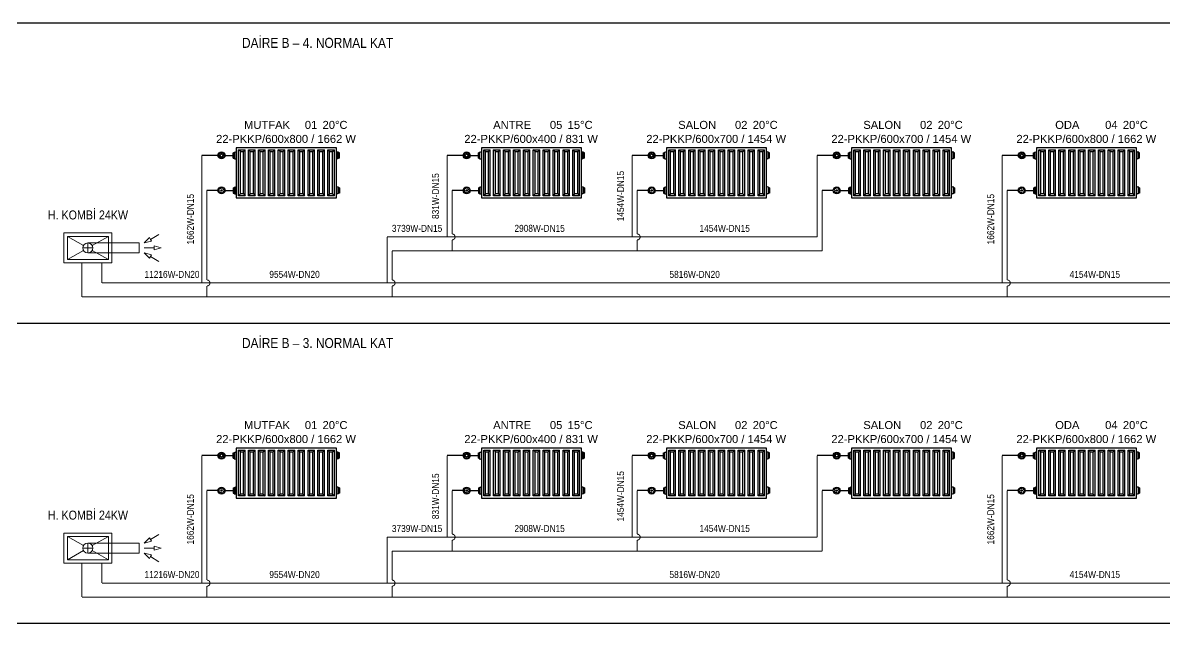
# Model space of a CAD drawing. Header units: centimetres. Extents: x -61 to 10101, y -10239 to 1521.
# Drawn here: x 3151 to 4292, y -3000 to -2400 of the extents above; entities that cross this region are included whole.
import ezdxf
from ezdxf.enums import TextEntityAlignment as Align

# ---------------------------------------------------------------- set-up
doc = ezdxf.new("R2010")
doc.units = ezdxf.units.CM
doc.linetypes.add('DASHED', pattern=[1.524, 1.27, -0.254])
doc.linetypes.add('ISITMA DONUS HATTI', pattern=[1.66, 1.57, -0.02, -0.07])
for name, color, linetype in [('MTY-ISITMA-DONUS-BORU', 30, 'ISITMA DONUS HATTI'), ('MTY-ISITMA-GIDIS-BORU', 10, 'Continuous'), ('MTY-RADYATÖR', 2, 'Continuous'), ('MTY-TEFRIS', 15, 'Continuous'), ('ROTAS-CIHAZ', 135, 'Continuous'), ('ROTAS-ISITMA-CAP', 41, 'Continuous'), ('ROTAS-ISITMA-DONUS', 30, 'DASHED'), ('ROTAS-ISITMA-GIDIS', 10, 'Continuous'), ('ROTAS-KAT-BANDI', 8, 'Continuous'), ('ROTAS-MASKE', 7, 'Continuous'), ('ROTAS-RADYATOR', 2, 'Continuous'), ('ROTAS-YAZI', 7, 'Continuous')]:
    doc.layers.add(name, color=color, linetype=linetype)
doc.styles.add('MTYCAPLT', font='arial.ttf', dxfattribs={"width": 0.65, "height": 1})
doc.styles.add('ROTAS', font='arial.ttf')

# ---------------------------------------------------------------- blocks, each defined once
blk = doc.blocks.new('MTY-KOMBİ')
at = {"layer": 'MTY-TEFRIS', "color": 1, "lineweight": 20, "ltscale": 40}
for p, q in [((19.5, 17.5), (3.4, 26.6)), ((44.4, 26.6), (28.2, 17.5)), ((19.5, 12.5), (3.4, 3.4)), ((18.9, 15), (28.9, 15)), ((23.9, 20), (23.9, 10)), ((44.4, 3.4), (28.2, 12.5))]:
    blk.add_line(p, q, dxfattribs=at)
at = {"layer": 'MTY-TEFRIS', "color": 7, "lineweight": 20, "ltscale": 40}
for p, q in [((85.4, 25.3), (80.3, 20)), ((86.4, 23.6), (85.4, 25.3)), ((95, 28.6), (86.4, 23.6)), ((86.4, 23.6), (87.4, 21.8)), ((23.9, 20), (75.3, 20)), ((75.3, 20), (75.3, 10)), ((87.4, 21.8), (80.3, 20)), ((80.3, 15), (90.3, 15)), ((90.3, 15), (90.3, 17)), ((90.3, 17), (97.3, 15)), ((90.3, 15), (90.3, 13)), ((90.3, 13), (97.3, 15)), ((23.9, 10), (75.3, 10)), ((87.4, 8.2), (80.3, 10)), ((85.4, 4.7), (80.3, 10)), ((86.4, 6.5), (85.4, 4.7)), ((86.4, 6.5), (87.4, 8.2)), ((95, 1.4), (86.4, 6.5))]:
    blk.add_line(p, q, dxfattribs=at)
blk.add_lwpolyline([(0, 0), (47.8, 0), (47.8, 30), (0, 30)], close=True, dxfattribs=at)
at = {"layer": 'MTY-TEFRIS', "color": 1, "lineweight": 20, "ltscale": 40}
blk.add_lwpolyline([(3.4, 3.4), (44.4, 3.4), (44.4, 26.6), (3.4, 26.6)], close=True, dxfattribs=at)
at = {"layer": 'MTY-TEFRIS', "color": 7, "lineweight": 20, "ltscale": 40}
blk.add_circle((23.9, 15), 5, dxfattribs=at)
blk = doc.blocks.new('MTY-RADYATOR KOLON')
at = {"layer": 'MTY-ISITMA-DONUS-BORU'}
for p, q in [((11, 22.5), (0, 22.5)), ((17.9, 22.5), (26.3, 22.5))]:
    blk.add_line(p, q, dxfattribs=at)
at = {"layer": 'MTY-ISITMA-GIDIS-BORU'}
for p, q in [((11, 57.5), (-5, 57.5)), ((17.9, 57.5), (26.3, 57.5))]:
    blk.add_line(p, q, dxfattribs=at)
at = {"layer": 'MTY-RADYATÖR', "color": 15}
for p, q in [((11.7, 57.5), (12.5, 57.5)), ((12.3, 58.4), (11.9, 58.5)), ((12.8, 59.1), (12.5, 59.4)), ((13.4, 60), (13.6, 59.6)), ((14.5, 60.2), (14.5, 59.4)), ((15.5, 60), (15.3, 59.6)), ((16.1, 59.1), (16.4, 59.4)), ((17.2, 57.5), (16.4, 57.5)), ((16.6, 58.4), (17, 58.5)), ((26.3, 60.2), (27.2, 60.2)), ((26.3, 58.8), (26.3, 60.2)), ((26.3, 58.8), (27.2, 58.8)), ((26.3, 56.2), (26.3, 58.8)), ((27.2, 60.2), (27.2, 60.7)), ((27.2, 60.7), (27.8, 60.7)), ((27.2, 58.8), (27.2, 60.2)), ((27.2, 56.2), (27.2, 58.8)), ((27.8, 60.9), (28.8, 61)), ((27.8, 60.7), (27.8, 60.9)), ((27.8, 54.3), (27.8, 60.7)), ((31.6, 17.2), (31.6, 63)), ((31.6, 63), (38.2, 63)), ((33.4, 61.3), (31.6, 63)), ((33.4, 19), (33.4, 61.3)), ((33.4, 61.3), (36.5, 61.3)), ((36.5, 61.3), (38.2, 63)), ((36.5, 19), (36.5, 61.3)), ((38.2, 17.2), (38.2, 63)), ((41.5, 17.2), (41.5, 63)), ((43.3, 61.3), (41.5, 63)), ((41.5, 63), (48.1, 63)), ((43.3, 19), (43.3, 61.3)), ((43.3, 61.3), (46.4, 61.3)), ((46.4, 61.3), (48.1, 63)), ((46.4, 19), (46.4, 61.3)), ((48.1, 17.2), (48.1, 63)), ((51.5, 17.2), (51.5, 63)), ((53.2, 61.3), (51.5, 63)), ((51.5, 63), (58, 63)), ((53.2, 19), (53.2, 61.3)), ((53.2, 61.3), (56.3, 61.3)), ((56.3, 61.3), (58, 63)), ((56.3, 19), (56.3, 61.3)), ((58, 17.2), (58, 63)), ((61.4, 17.2), (61.4, 63)), ((61.4, 63), (67.9, 63)), ((63.1, 61.3), (61.4, 63)), ((63.1, 19), (63.1, 61.3)), ((63.1, 61.3), (66.2, 61.3)), ((66.2, 61.3), (67.9, 63)), ((66.2, 19), (66.2, 61.3)), ((67.9, 17.2), (67.9, 63)), ((71.3, 17.2), (71.3, 63)), ((71.3, 63), (77.8, 63)), ((73, 61.3), (71.3, 63)), ((73, 19), (73, 61.3)), ((73, 61.3), (76.1, 61.3)), ((76.1, 61.3), (77.8, 63)), ((76.1, 19), (76.1, 61.3)), ((77.8, 17.2), (77.8, 63)), ((81.2, 17.2), (81.2, 63)), ((81.2, 63), (87.7, 63)), ((82.9, 61.3), (81.2, 63)), ((82.9, 19), (82.9, 61.3)), ((82.9, 61.3), (86, 61.3)), ((86, 61.3), (87.7, 63)), ((86, 19), (86, 61.3)), ((87.7, 17.2), (87.7, 63)), ((91.1, 17.2), (91.1, 63)), ((91.1, 63), (97.6, 63)), ((92.8, 61.3), (91.1, 63)), ((92.8, 19), (92.8, 61.3)), ((92.8, 61.3), (95.9, 61.3)), ((95.9, 61.3), (97.6, 63)), ((95.9, 19), (95.9, 61.3)), ((97.6, 17.2), (97.6, 63)), ((101, 17.2), (101, 63)), ((101, 63), (107.5, 63)), ((102.7, 61.3), (101, 63)), ((102.7, 19), (102.7, 61.3)), ((102.7, 61.3), (105.8, 61.3)), ((105.8, 61.3), (107.5, 63)), ((105.8, 19), (105.8, 61.3)), ((107.5, 17.2), (107.5, 63)), ((110.9, 17.2), (110.9, 63)), ((110.9, 63), (117.4, 63)), ((112.6, 61.3), (110.9, 63)), ((112.6, 19), (112.6, 61.3)), ((112.6, 61.3), (115.7, 61.3)), ((115.7, 61.3), (117.4, 63)), ((115.7, 19), (115.7, 61.3)), ((117.4, 17.2), (117.4, 63)), ((120.8, 17.2), (120.8, 63)), ((120.8, 63), (127.3, 63)), ((122.5, 61.3), (120.8, 63)), ((122.5, 19), (122.5, 61.3)), ((122.5, 61.3), (125.6, 61.3)), ((125.6, 61.3), (127.3, 63)), ((125.6, 19), (125.6, 61.3)), ((127.3, 17.2), (127.3, 63)), ((130.8, 60.9), (129.8, 61)), ((130.8, 60.7), (130.8, 60.9)), ((130.8, 54.3), (130.8, 60.7)), ((131.4, 60.7), (130.8, 60.7)), ((131.4, 60.2), (131.4, 60.7)), ((132.3, 60.2), (131.4, 60.2)), ((131.4, 58.8), (131.4, 60.2)), ((132.3, 58.8), (131.4, 58.8)), ((131.4, 56.2), (131.4, 58.8)), ((132.3, 58.8), (132.3, 60.2)), ((132.3, 56.2), (132.3, 58.8)), ((12.3, 56.6), (11.9, 56.5)), ((12.8, 55.9), (12.5, 55.6)), ((13.4, 55), (13.6, 55.4)), ((14.5, 54.8), (14.5, 55.6)), ((15.5, 55), (15.3, 55.4)), ((16.1, 55.9), (16.4, 55.6)), ((16.6, 56.6), (17, 56.5)), ((26.3, 56.2), (27.2, 56.2)), ((26.3, 54.8), (26.3, 56.2)), ((26.3, 54.8), (27.2, 54.8)), ((27.2, 54.8), (27.2, 56.2)), ((27.2, 54.3), (27.2, 54.8)), ((27.2, 54.3), (27.8, 54.3)), ((27.8, 54.1), (27.8, 54.3)), ((27.8, 54.1), (28.8, 54)), ((130.8, 54.1), (129.8, 54)), ((131.4, 54.3), (130.8, 54.3)), ((130.8, 54.1), (130.8, 54.3)), ((132.3, 56.2), (131.4, 56.2)), ((131.4, 54.8), (131.4, 56.2)), ((132.3, 54.8), (131.4, 54.8)), ((131.4, 54.3), (131.4, 54.8)), ((132.3, 54.8), (132.3, 56.2)), ((26.3, 25.2), (27.2, 25.2)), ((26.3, 25.2), (26.3, 23.8)), ((26.3, 23.8), (27.2, 23.8)), ((26.3, 23.8), (26.3, 21.2)), ((27.2, 25.7), (27.8, 25.7)), ((27.2, 25.7), (27.2, 25.2)), ((27.2, 25.2), (27.2, 23.8)), ((27.2, 23.8), (27.2, 21.2)), ((27.8, 25.9), (28.8, 26)), ((27.8, 25.9), (27.8, 25.7)), ((27.8, 25.7), (27.8, 19.3)), ((130.8, 25.9), (129.8, 26)), ((130.8, 25.9), (130.8, 25.7)), ((130.8, 25.7), (130.8, 19.3)), ((131.4, 25.7), (130.8, 25.7)), ((131.4, 25.7), (131.4, 25.2)), ((132.3, 25.2), (131.4, 25.2)), ((131.4, 25.2), (131.4, 23.8)), ((132.3, 23.8), (131.4, 23.8)), ((131.4, 23.8), (131.4, 21.2)), ((132.3, 25.2), (132.3, 23.8)), ((132.3, 23.8), (132.3, 21.2)), ((15.2, 22.5), (13.8, 22.5)), ((26.3, 21.2), (27.2, 21.2)), ((26.3, 21.2), (26.3, 19.8)), ((26.3, 19.8), (27.2, 19.8)), ((27.2, 21.2), (27.2, 19.8)), ((27.2, 19.8), (27.2, 19.3)), ((27.2, 19.3), (27.8, 19.3)), ((27.8, 19.3), (27.8, 19.1)), ((27.8, 19.1), (28.8, 19)), ((33.4, 19), (31.6, 17.2)), ((38.2, 17.2), (31.6, 17.2)), ((36.5, 19), (33.4, 19)), ((36.5, 19), (38.2, 17.2)), ((43.3, 19), (41.5, 17.2)), ((48.1, 17.2), (41.5, 17.2)), ((46.4, 19), (43.3, 19)), ((46.4, 19), (48.1, 17.2)), ((53.2, 19), (51.5, 17.2)), ((58, 17.2), (51.5, 17.2)), ((56.3, 19), (53.2, 19)), ((56.3, 19), (58, 17.2)), ((63.1, 19), (61.4, 17.2)), ((67.9, 17.2), (61.4, 17.2)), ((66.2, 19), (63.1, 19)), ((66.2, 19), (67.9, 17.2)), ((73, 19), (71.3, 17.2)), ((77.8, 17.2), (71.3, 17.2)), ((76.1, 19), (73, 19)), ((76.1, 19), (77.8, 17.2)), ((82.9, 19), (81.2, 17.2)), ((87.7, 17.2), (81.2, 17.2)), ((86, 19), (82.9, 19)), ((86, 19), (87.7, 17.2)), ((92.8, 19), (91.1, 17.2)), ((97.6, 17.2), (91.1, 17.2)), ((95.9, 19), (92.8, 19)), ((95.9, 19), (97.6, 17.2)), ((102.7, 19), (101, 17.2)), ((107.5, 17.2), (101, 17.2)), ((105.8, 19), (102.7, 19)), ((105.8, 19), (107.5, 17.2)), ((112.6, 19), (110.9, 17.2)), ((117.4, 17.2), (110.9, 17.2)), ((115.7, 19), (112.6, 19)), ((115.7, 19), (117.4, 17.2)), ((122.5, 19), (120.8, 17.2)), ((127.3, 17.2), (120.8, 17.2)), ((125.6, 19), (122.5, 19)), ((125.6, 19), (127.3, 17.2)), ((130.8, 19.1), (129.8, 19)), ((130.8, 19.3), (130.8, 19.1)), ((131.4, 19.3), (130.8, 19.3)), ((132.3, 21.2), (131.4, 21.2)), ((131.4, 21.2), (131.4, 19.8)), ((132.3, 19.8), (131.4, 19.8)), ((131.4, 19.8), (131.4, 19.3)), ((132.3, 21.2), (132.3, 19.8))]:
    blk.add_line(p, q, dxfattribs=at)
blk.add_lwpolyline([(129.3, 65), (29.3, 65), (29.3, 15), (129.3, 15)], close=True, dxfattribs=at)
for centre, radius in [((14.5, 57.5), 3.45), ((14.5, 57.5), 2.72), ((14.5, 57.5), 1.41), ((14.5, 22.5), 3.45), ((14.5, 22.5), 0.697)]:
    blk.add_circle(centre, radius, dxfattribs=at)
for centre, radius, start, end in [((28.7, 61.6), 0.575, 274, 350), ((129.8, 61.6), 0.575, 190, 266), ((28.7, 53.4), 0.575, 10, 86), ((129.8, 53.4), 0.575, 94, 170), ((12.6, 23.9), 0.622, 108, 180), ((10.3, 22.5), 2.15, 320.2532, 39.7468), ((12.5, 28.5), 4.01, 267.9571, 308.0429), ((15.2, 24.7), 0.622, 36, 108), ((18.5, 25.4), 2.8, 186.5365, 245.4635), ((16.8, 22.5), 0.622, 324, 36), ((28.7, 26.6), 0.575, 274, 350), ((129.8, 26.6), 0.575, 190, 266), ((12.6, 21.1), 0.622, 180, 252), ((13.1, 18.2), 2.44, 37.6114, 106.3886), ((15.2, 20.3), 0.622, 252, 324), ((18.3, 19.7), 2.6, 112.1116, 175.8884), ((28.7, 18.4), 0.575, 10, 86), ((129.8, 18.4), 0.575, 94, 170)]:
    blk.add_arc(centre, radius, start, end, dxfattribs=at)
at = {"layer": 'MTY-RADYATÖR', "color": 2, "style": 'MTYCAPLT', "width": 0.65}
for tag, p, height in [('MAHAL_001', (63.5, 86), 10), ('RAD_001', (69.6, 72.5), 10), ('NO_001', (33.9, 42.2), 15), ('DERECE_001', (86.3, 32.4), 10)]:
    blk.add_attdef(tag, p, '', height=height, dxfattribs=at)

msp = doc.modelspace()

# ---------------------------------------------------------------- linework, layer by layer
at = {"layer": 'ROTAS-ISITMA-DONUS', "ltscale": 12, "const_width": 1}
for points in [[(3335, -2674), (3335, -2663, 1), (3335, -2657), (3335, -2567.5)], [(3580, -2628), (3580, -2617, 1), (3580, -2611), (3580, -2567.5)], [(3765, -2628), (3765, -2617, 1), (3765, -2611), (3765, -2567.5)], [(4135, -2674), (4135, -2663, 1), (4135, -2657), (4135, -2567.5)], [(3520, -2674), (3520, -2663, 1), (3520, -2657), (3520, -2628)], [(3335, -2974), (3335, -2963, 1), (3335, -2957), (3335, -2867.5)], [(3580, -2928), (3580, -2917, 1), (3580, -2911), (3580, -2867.5)], [(3765, -2928), (3765, -2917, 1), (3765, -2911), (3765, -2867.5)], [(4135, -2974), (4135, -2963, 1), (4135, -2957), (4135, -2867.5)], [(3520, -2974), (3520, -2963, 1), (3520, -2957), (3520, -2928)]]:
    msp.add_lwpolyline(points, format="xyb", dxfattribs=at)
for points in [[(3950, -2628), (3950, -2567.5)], [(3520, -2628), (3950, -2628)], [(3210, -2640), (3210, -2674)], [(3210, -2674), (3270, -2674)], [(3270, -2674), (4690, -2674)], [(3950, -2928), (3950, -2867.5)], [(3520, -2928), (3950, -2928)], [(3210, -2940), (3210, -2974)], [(3210, -2974), (3270, -2974)], [(3270, -2974), (4690, -2974)]]:
    msp.add_lwpolyline(points, dxfattribs=at)
at = {"layer": 'ROTAS-ISITMA-GIDIS', "const_width": 1}
for points in [[(3330, -2660), (3330, -2532.5)], [(3575, -2614), (3575, -2532.5)], [(3760, -2614), (3760, -2532.5)], [(3945, -2614), (3945, -2532.5)], [(4130, -2660), (4130, -2532.5)], [(3515, -2660), (3515, -2614)], [(3515, -2614), (3945, -2614)], [(3230, -2640), (3230, -2660)], [(3230, -2660), (3270, -2660)], [(3270, -2660), (4685, -2660)], [(3330, -2960), (3330, -2832.5)], [(3575, -2914), (3575, -2832.5)], [(3760, -2914), (3760, -2832.5)], [(3945, -2914), (3945, -2832.5)], [(4130, -2960), (4130, -2832.5)], [(3515, -2960), (3515, -2914)], [(3515, -2914), (3945, -2914)], [(3230, -2940), (3230, -2960)], [(3230, -2960), (3270, -2960)], [(3270, -2960), (4685, -2960)]]:
    msp.add_lwpolyline(points, dxfattribs=at)
at = {"layer": 'ROTAS-KAT-BANDI'}
for points in [[(0, -2400), (5400, -2400)], [(0, -2700), (5400, -2700)], [(0, -3000), (5400, -3000)]]:
    msp.add_lwpolyline(points, dxfattribs=at)

# ---------------------------------------------------------------- block references
at = {"layer": 'ROTAS-CIHAZ'}
for p in [(3192, -2640), (3192, -2940)]:
    msp.add_blockref('MTY-KOMBİ', p, dxfattribs=at)

# ---------------------------------------------------------------- wipeouts: each hides what was drawn before it
for points in [[(3367.5, -2430.5), (3489.8, -2430.5), (3489.8, -2415.5), (3367.5, -2415.5)], [(3352.4, -2522), (3471.6, -2522), (3471.6, -2510), (3352.4, -2510)], [(3599.8, -2522), (3714.2, -2522), (3714.2, -2510), (3599.8, -2510)], [(3782.4, -2522), (3901.6, -2522), (3901.6, -2510), (3782.4, -2510)], [(3967.4, -2522), (4086.6, -2522), (4086.6, -2510), (3967.4, -2510)], [(4152.4, -2522), (4271.6, -2522), (4271.6, -2510), (4152.4, -2510)], [(3181.7, -2598.8), (3245.8, -2598.8), (3245.8, -2585.2), (3181.7, -2585.2)], [(3367.5, -2730.5), (3489.8, -2730.5), (3489.8, -2715.5), (3367.5, -2715.5)], [(3352.4, -2822), (3471.6, -2822), (3471.6, -2810), (3352.4, -2810)], [(3599.8, -2822), (3714.2, -2822), (3714.2, -2810), (3599.8, -2810)], [(3782.4, -2822), (3901.6, -2822), (3901.6, -2810), (3782.4, -2810)], [(3967.4, -2822), (4086.6, -2822), (4086.6, -2810), (3967.4, -2810)], [(4152.4, -2822), (4271.6, -2822), (4271.6, -2810), (4152.4, -2810)], [(3181.7, -2898.8), (3245.8, -2898.8), (3245.8, -2885.2), (3181.7, -2885.2)]]:
    msp.add_wipeout(points).dxf.layer = 'ROTAS-MASKE'

# ---------------------------------------------------------------- next in the draw order: texts
at = {"layer": 'ROTAS-CIHAZ', "style": 'ROTAS', "width": 0.85}
for p in [(3216, -2592), (3216, -2892)]:
    msp.add_text('H. KOMBİ 24KW', height=9, dxfattribs=at).set_placement(p, align=Align.MIDDLE_CENTER)
at = {"layer": 'ROTAS-YAZI', "style": 'ROTAS', "width": 0.85}
for s, p in [('DAİRE B – 4. NORMAL KAT', (3370, -2428)), ('DAİRE B – 3. NORMAL KAT', (3370, -2728))]:
    msp.add_text(s, height=10, dxfattribs=at).set_placement(p, align=Align.BOTTOM_LEFT)

# ---------------------------------------------------------------- next in the draw order: wipeouts: each hides what was drawn before it
for points in [[(3376.6, -2508), (3409.4, -2508), (3409.4, -2496), (3376.6, -2496)], [(3430.2, -2508), (3443.8, -2508), (3443.8, -2496), (3430.2, -2496)], [(3624, -2508), (3652, -2508), (3652, -2496), (3624, -2496)], [(3675.2, -2508), (3688.8, -2508), (3688.8, -2496), (3675.2, -2496)], [(3809, -2508), (3837, -2508), (3837, -2496), (3809, -2496)], [(3860.2, -2508), (3873.8, -2508), (3873.8, -2496), (3860.2, -2496)], [(3994, -2508), (4022, -2508), (4022, -2496), (3994, -2496)], [(4045.2, -2508), (4058.8, -2508), (4058.8, -2496), (4045.2, -2496)], [(4183.8, -2508), (4202.2, -2508), (4202.2, -2496), (4183.8, -2496)], [(4230.2, -2508), (4243.8, -2508), (4243.8, -2496), (4230.2, -2496)], [(3523.7, -2612.8), (3562.8, -2612.8), (3562.8, -2602.2), (3523.7, -2602.2)], [(3646.2, -2612.8), (3685.3, -2612.8), (3685.3, -2602.2), (3646.2, -2602.2)], [(3831.2, -2612.8), (3870.3, -2612.8), (3870.3, -2602.2), (3831.2, -2602.2)], [(3276.9, -2658.8), (3319.6, -2658.8), (3319.6, -2648.2), (3276.9, -2648.2)], [(3401.2, -2658.8), (3440.3, -2658.8), (3440.3, -2648.2), (3401.2, -2648.2)], [(3801.2, -2658.8), (3840.3, -2658.8), (3840.3, -2648.2), (3801.2, -2648.2)], [(4201.1, -2658.8), (4240.4, -2658.8), (4240.4, -2648.2), (4201.1, -2648.2)], [(3376.6, -2808), (3409.4, -2808), (3409.4, -2796), (3376.6, -2796)], [(3430.2, -2808), (3443.8, -2808), (3443.8, -2796), (3430.2, -2796)], [(3624, -2808), (3652, -2808), (3652, -2796), (3624, -2796)], [(3675.2, -2808), (3688.8, -2808), (3688.8, -2796), (3675.2, -2796)], [(3809, -2808), (3837, -2808), (3837, -2796), (3809, -2796)], [(3860.2, -2808), (3873.8, -2808), (3873.8, -2796), (3860.2, -2796)], [(3994, -2808), (4022, -2808), (4022, -2796), (3994, -2796)], [(4045.2, -2808), (4058.8, -2808), (4058.8, -2796), (4045.2, -2796)], [(4183.8, -2808), (4202.2, -2808), (4202.2, -2796), (4183.8, -2796)], [(4230.2, -2808), (4243.8, -2808), (4243.8, -2796), (4230.2, -2796)], [(3523.7, -2912.8), (3562.8, -2912.8), (3562.8, -2902.2), (3523.7, -2902.2)], [(3646.2, -2912.8), (3685.3, -2912.8), (3685.3, -2902.2), (3646.2, -2902.2)], [(3831.2, -2912.8), (3870.3, -2912.8), (3870.3, -2902.2), (3831.2, -2902.2)], [(3276.9, -2958.8), (3319.6, -2958.8), (3319.6, -2948.2), (3276.9, -2948.2)], [(3401.2, -2958.8), (3440.3, -2958.8), (3440.3, -2948.2), (3401.2, -2948.2)], [(3801.2, -2958.8), (3840.3, -2958.8), (3840.3, -2948.2), (3801.2, -2948.2)], [(4201.1, -2958.8), (4240.4, -2958.8), (4240.4, -2948.2), (4201.1, -2948.2)]]:
    msp.add_wipeout(points).dxf.layer = 'ROTAS-MASKE'

# ---------------------------------------------------------------- next in the draw order: texts
at = {"layer": 'ROTAS-ISITMA-CAP', "style": 'ROTAS', "width": 0.85}
for s, p in [('3739W-DN15', (3545, -2611)), ('2908W-DN15', (3667.5, -2611)), ('1454W-DN15', (3852.5, -2611)), ('11216W-DN20', (3300, -2657)), ('9554W-DN20', (3422.5, -2657)), ('5816W-DN20', (3822.5, -2657)), ('4154W-DN15', (4222.5, -2657)), ('3739W-DN15', (3545, -2911)), ('2908W-DN15', (3667.5, -2911)), ('1454W-DN15', (3852.5, -2911)), ('11216W-DN20', (3300, -2957)), ('9554W-DN20', (3422.5, -2957)), ('5816W-DN20', (3822.5, -2957)), ('4154W-DN15', (4222.5, -2957))]:
    msp.add_text(s, height=7, dxfattribs=at).set_placement(p, align=Align.BOTTOM_CENTER)

# ---------------------------------------------------------------- next in the draw order: wipeouts: each hides what was drawn before it
for points in [[(3449.4, -2508), (3472.6, -2508), (3472.6, -2496), (3449.4, -2496)], [(3694.4, -2508), (3717.6, -2508), (3717.6, -2496), (3694.4, -2496)], [(3879.4, -2508), (3902.6, -2508), (3902.6, -2496), (3879.4, -2496)], [(4064.4, -2508), (4087.6, -2508), (4087.6, -2496), (4064.4, -2496)], [(4249.4, -2508), (4272.6, -2508), (4272.6, -2496), (4249.4, -2496)], [(3449.4, -2808), (3472.6, -2808), (3472.6, -2796), (3449.4, -2796)], [(3694.4, -2808), (3717.6, -2808), (3717.6, -2796), (3694.4, -2796)], [(3879.4, -2808), (3902.6, -2808), (3902.6, -2796), (3879.4, -2796)], [(4064.4, -2808), (4087.6, -2808), (4087.6, -2796), (4064.4, -2796)], [(4249.4, -2808), (4272.6, -2808), (4272.6, -2796), (4249.4, -2796)]]:
    msp.add_wipeout(points).dxf.layer = 'ROTAS-MASKE'

# ---------------------------------------------------------------- next in the draw order: block references
at = {"layer": 'ROTAS-RADYATOR'}
ref = msp.add_blockref('MTY-RADYATOR KOLON', (3335, -2590), dxfattribs=at)
ref.add_attrib('RAD_001', '22-PKKP/600x800 / 1662 W', dxfattribs={"layer": 'MTY-RADYATÖR', "color": 2, "height": 8, "style": 'MTYCAPLT'}).set_placement((3414, -2516), align=Align.MIDDLE_CENTER)
ref.add_attrib('NO_001', '01', dxfattribs={"layer": 'MTY-RADYATÖR', "color": 2, "height": 8, "style": 'MTYCAPLT'}).set_placement((3439, -2502), align=Align.MIDDLE_CENTER)
ref.add_attrib('DERECE_001', '20°C', dxfattribs={"layer": 'MTY-RADYATÖR', "color": 2, "height": 8, "style": 'MTYCAPLT'}).set_placement((3463, -2502), align=Align.MIDDLE_CENTER)
ref.add_attrib('MAHAL_001', 'MUTFAK', dxfattribs={"layer": 'MTY-RADYATÖR', "color": 2, "height": 8, "style": 'MTYCAPLT'}).set_placement((3395, -2502), align=Align.MIDDLE_CENTER)
ref = msp.add_blockref('MTY-RADYATOR KOLON', (3580, -2590), dxfattribs=at)
ref.add_attrib('RAD_001', '22-PKKP/600x400 / 831 W', dxfattribs={"layer": 'MTY-RADYATÖR', "color": 2, "height": 8, "style": 'MTYCAPLT'}).set_placement((3659, -2516), align=Align.MIDDLE_CENTER)
ref.add_attrib('NO_001', '05', dxfattribs={"layer": 'MTY-RADYATÖR', "color": 2, "height": 8, "style": 'MTYCAPLT'}).set_placement((3684, -2502), align=Align.MIDDLE_CENTER)
ref.add_attrib('DERECE_001', '15°C', dxfattribs={"layer": 'MTY-RADYATÖR', "color": 2, "height": 8, "style": 'MTYCAPLT'}).set_placement((3708, -2502), align=Align.MIDDLE_CENTER)
ref.add_attrib('MAHAL_001', 'ANTRE', dxfattribs={"layer": 'MTY-RADYATÖR', "color": 2, "height": 8, "style": 'MTYCAPLT'}).set_placement((3640, -2502), align=Align.MIDDLE_CENTER)
ref = msp.add_blockref('MTY-RADYATOR KOLON', (3765, -2590), dxfattribs=at)
ref.add_attrib('RAD_001', '22-PKKP/600x700 / 1454 W', dxfattribs={"layer": 'MTY-RADYATÖR', "color": 2, "height": 8, "style": 'MTYCAPLT'}).set_placement((3844, -2516), align=Align.MIDDLE_CENTER)
ref.add_attrib('NO_001', '02', dxfattribs={"layer": 'MTY-RADYATÖR', "color": 2, "height": 8, "style": 'MTYCAPLT'}).set_placement((3869, -2502), align=Align.MIDDLE_CENTER)
ref.add_attrib('DERECE_001', '20°C', dxfattribs={"layer": 'MTY-RADYATÖR', "color": 2, "height": 8, "style": 'MTYCAPLT'}).set_placement((3893, -2502), align=Align.MIDDLE_CENTER)
ref.add_attrib('MAHAL_001', 'SALON', dxfattribs={"layer": 'MTY-RADYATÖR', "color": 2, "height": 8, "style": 'MTYCAPLT'}).set_placement((3825, -2502), align=Align.MIDDLE_CENTER)
ref = msp.add_blockref('MTY-RADYATOR KOLON', (3950, -2590), dxfattribs=at)
ref.add_attrib('RAD_001', '22-PKKP/600x700 / 1454 W', dxfattribs={"layer": 'MTY-RADYATÖR', "color": 2, "height": 8, "style": 'MTYCAPLT'}).set_placement((4029, -2516), align=Align.MIDDLE_CENTER)
ref.add_attrib('NO_001', '02', dxfattribs={"layer": 'MTY-RADYATÖR', "color": 2, "height": 8, "style": 'MTYCAPLT'}).set_placement((4054, -2502), align=Align.MIDDLE_CENTER)
ref.add_attrib('DERECE_001', '20°C', dxfattribs={"layer": 'MTY-RADYATÖR', "color": 2, "height": 8, "style": 'MTYCAPLT'}).set_placement((4078, -2502), align=Align.MIDDLE_CENTER)
ref.add_attrib('MAHAL_001', 'SALON', dxfattribs={"layer": 'MTY-RADYATÖR', "color": 2, "height": 8, "style": 'MTYCAPLT'}).set_placement((4010, -2502), align=Align.MIDDLE_CENTER)
ref = msp.add_blockref('MTY-RADYATOR KOLON', (4135, -2590), dxfattribs=at)
ref.add_attrib('RAD_001', '22-PKKP/600x800 / 1662 W', dxfattribs={"layer": 'MTY-RADYATÖR', "color": 2, "height": 8, "style": 'MTYCAPLT'}).set_placement((4214, -2516), align=Align.MIDDLE_CENTER)
ref.add_attrib('NO_001', '04', dxfattribs={"layer": 'MTY-RADYATÖR', "color": 2, "height": 8, "style": 'MTYCAPLT'}).set_placement((4239, -2502), align=Align.MIDDLE_CENTER)
ref.add_attrib('DERECE_001', '20°C', dxfattribs={"layer": 'MTY-RADYATÖR', "color": 2, "height": 8, "style": 'MTYCAPLT'}).set_placement((4263, -2502), align=Align.MIDDLE_CENTER)
ref.add_attrib('MAHAL_001', 'ODA', dxfattribs={"layer": 'MTY-RADYATÖR', "color": 2, "height": 8, "style": 'MTYCAPLT'}).set_placement((4195, -2502), align=Align.MIDDLE_CENTER)
ref = msp.add_blockref('MTY-RADYATOR KOLON', (3335, -2890), dxfattribs=at)
ref.add_attrib('RAD_001', '22-PKKP/600x800 / 1662 W', dxfattribs={"layer": 'MTY-RADYATÖR', "color": 2, "height": 8, "style": 'MTYCAPLT'}).set_placement((3414, -2816), align=Align.MIDDLE_CENTER)
ref.add_attrib('NO_001', '01', dxfattribs={"layer": 'MTY-RADYATÖR', "color": 2, "height": 8, "style": 'MTYCAPLT'}).set_placement((3439, -2802), align=Align.MIDDLE_CENTER)
ref.add_attrib('DERECE_001', '20°C', dxfattribs={"layer": 'MTY-RADYATÖR', "color": 2, "height": 8, "style": 'MTYCAPLT'}).set_placement((3463, -2802), align=Align.MIDDLE_CENTER)
ref.add_attrib('MAHAL_001', 'MUTFAK', dxfattribs={"layer": 'MTY-RADYATÖR', "color": 2, "height": 8, "style": 'MTYCAPLT'}).set_placement((3395, -2802), align=Align.MIDDLE_CENTER)
ref = msp.add_blockref('MTY-RADYATOR KOLON', (3580, -2890), dxfattribs=at)
ref.add_attrib('RAD_001', '22-PKKP/600x400 / 831 W', dxfattribs={"layer": 'MTY-RADYATÖR', "color": 2, "height": 8, "style": 'MTYCAPLT'}).set_placement((3659, -2816), align=Align.MIDDLE_CENTER)
ref.add_attrib('NO_001', '05', dxfattribs={"layer": 'MTY-RADYATÖR', "color": 2, "height": 8, "style": 'MTYCAPLT'}).set_placement((3684, -2802), align=Align.MIDDLE_CENTER)
ref.add_attrib('DERECE_001', '15°C', dxfattribs={"layer": 'MTY-RADYATÖR', "color": 2, "height": 8, "style": 'MTYCAPLT'}).set_placement((3708, -2802), align=Align.MIDDLE_CENTER)
ref.add_attrib('MAHAL_001', 'ANTRE', dxfattribs={"layer": 'MTY-RADYATÖR', "color": 2, "height": 8, "style": 'MTYCAPLT'}).set_placement((3640, -2802), align=Align.MIDDLE_CENTER)
ref = msp.add_blockref('MTY-RADYATOR KOLON', (3765, -2890), dxfattribs=at)
ref.add_attrib('RAD_001', '22-PKKP/600x700 / 1454 W', dxfattribs={"layer": 'MTY-RADYATÖR', "color": 2, "height": 8, "style": 'MTYCAPLT'}).set_placement((3844, -2816), align=Align.MIDDLE_CENTER)
ref.add_attrib('NO_001', '02', dxfattribs={"layer": 'MTY-RADYATÖR', "color": 2, "height": 8, "style": 'MTYCAPLT'}).set_placement((3869, -2802), align=Align.MIDDLE_CENTER)
ref.add_attrib('DERECE_001', '20°C', dxfattribs={"layer": 'MTY-RADYATÖR', "color": 2, "height": 8, "style": 'MTYCAPLT'}).set_placement((3893, -2802), align=Align.MIDDLE_CENTER)
ref.add_attrib('MAHAL_001', 'SALON', dxfattribs={"layer": 'MTY-RADYATÖR', "color": 2, "height": 8, "style": 'MTYCAPLT'}).set_placement((3825, -2802), align=Align.MIDDLE_CENTER)
ref = msp.add_blockref('MTY-RADYATOR KOLON', (3950, -2890), dxfattribs=at)
ref.add_attrib('RAD_001', '22-PKKP/600x700 / 1454 W', dxfattribs={"layer": 'MTY-RADYATÖR', "color": 2, "height": 8, "style": 'MTYCAPLT'}).set_placement((4029, -2816), align=Align.MIDDLE_CENTER)
ref.add_attrib('NO_001', '02', dxfattribs={"layer": 'MTY-RADYATÖR', "color": 2, "height": 8, "style": 'MTYCAPLT'}).set_placement((4054, -2802), align=Align.MIDDLE_CENTER)
ref.add_attrib('DERECE_001', '20°C', dxfattribs={"layer": 'MTY-RADYATÖR', "color": 2, "height": 8, "style": 'MTYCAPLT'}).set_placement((4078, -2802), align=Align.MIDDLE_CENTER)
ref.add_attrib('MAHAL_001', 'SALON', dxfattribs={"layer": 'MTY-RADYATÖR', "color": 2, "height": 8, "style": 'MTYCAPLT'}).set_placement((4010, -2802), align=Align.MIDDLE_CENTER)
ref = msp.add_blockref('MTY-RADYATOR KOLON', (4135, -2890), dxfattribs=at)
ref.add_attrib('RAD_001', '22-PKKP/600x800 / 1662 W', dxfattribs={"layer": 'MTY-RADYATÖR', "color": 2, "height": 8, "style": 'MTYCAPLT'}).set_placement((4214, -2816), align=Align.MIDDLE_CENTER)
ref.add_attrib('NO_001', '04', dxfattribs={"layer": 'MTY-RADYATÖR', "color": 2, "height": 8, "style": 'MTYCAPLT'}).set_placement((4239, -2802), align=Align.MIDDLE_CENTER)
ref.add_attrib('DERECE_001', '20°C', dxfattribs={"layer": 'MTY-RADYATÖR', "color": 2, "height": 8, "style": 'MTYCAPLT'}).set_placement((4263, -2802), align=Align.MIDDLE_CENTER)
ref.add_attrib('MAHAL_001', 'ODA', dxfattribs={"layer": 'MTY-RADYATÖR', "color": 2, "height": 8, "style": 'MTYCAPLT'}).set_placement((4195, -2802), align=Align.MIDDLE_CENTER)

# ---------------------------------------------------------------- next in the draw order: wipeouts: each hides what was drawn before it
for points in [[(3755.8, -2594.6), (3755.8, -2555.4), (3745.2, -2555.4), (3745.2, -2594.6)], [(3570.8, -2592.8), (3570.8, -2557.2), (3560.2, -2557.2), (3560.2, -2592.8)], [(3325.8, -2617.6), (3325.8, -2578.4), (3315.2, -2578.4), (3315.2, -2617.6)], [(4125.8, -2617.6), (4125.8, -2578.4), (4115.2, -2578.4), (4115.2, -2617.6)], [(3570.8, -2892.8), (3570.8, -2857.2), (3560.2, -2857.2), (3560.2, -2892.8)], [(3755.8, -2894.6), (3755.8, -2855.4), (3745.2, -2855.4), (3745.2, -2894.6)], [(3325.8, -2917.6), (3325.8, -2878.4), (3315.2, -2878.4), (3315.2, -2917.6)], [(4125.8, -2917.6), (4125.8, -2878.4), (4115.2, -2878.4), (4115.2, -2917.6)]]:
    msp.add_wipeout(points).dxf.layer = 'ROTAS-MASKE'

# ---------------------------------------------------------------- next in the draw order: texts
at = {"layer": 'ROTAS-ISITMA-CAP', "style": 'ROTAS', "width": 0.85}
for s, p in [('831W-DN15', (3569, -2573.2)), ('1454W-DN15', (3754, -2573.2)), ('1662W-DN15', (3324, -2596.2)), ('1662W-DN15', (4124, -2596.2)), ('831W-DN15', (3569, -2873.2)), ('1454W-DN15', (3754, -2873.2)), ('1662W-DN15', (3324, -2896.2)), ('1662W-DN15', (4124, -2896.2))]:
    msp.add_text(s, height=7, rotation=90, dxfattribs=at).set_placement(p, align=Align.BOTTOM_CENTER)

doc.saveas('drawing.dxf')
